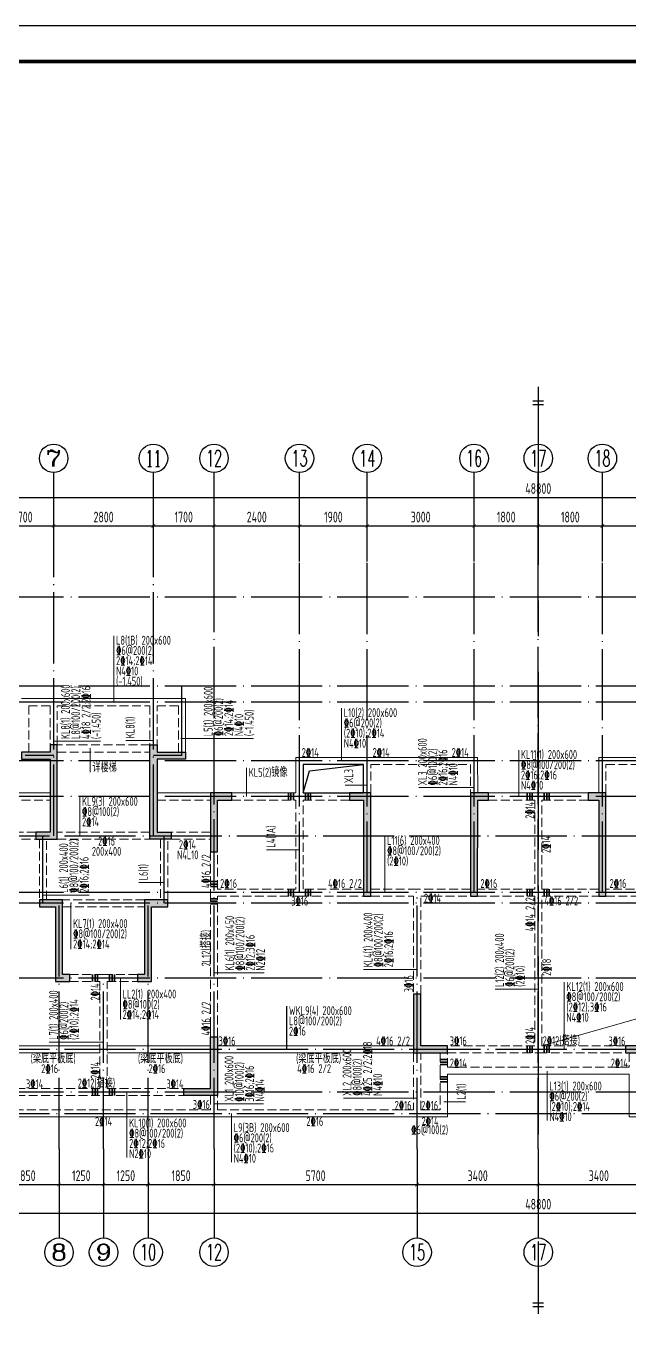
# Model space of a CAD drawing. Extents: x 826826 to 1642106, y -156213 to 399140.
# Drawn here: x 1411570 to 1428500, y -26189 to 10136 of the extents above; entities that cross this region are included whole.
import ezdxf
from ezdxf.enums import TextEntityAlignment as Align

# ---------------------------------------------------------------- set-up
doc = ezdxf.new("R2010")
doc.units = 0
doc.header["$LTSCALE"] = 1000
for name, pattern in [('CENTER', [8, 5, -1, 1, -1]), ('DASH', [0.35, 0.25, -0.1]), ('DOTE', [2.42, 2, -0.2, 0.02, -0.2])]:
    doc.linetypes.add(name, pattern=pattern)
doc.layers.get('0').update_dxf_attribs({"linetype": 'CONTINUOUS'})
doc.layers.get('DEFPOINTS').update_dxf_attribs({"linetype": 'CONTINUOUS'})
for name, color, linetype in [('-TK', 7, 'CONTINUOUS'), ('A-AXIS', 1, 'CONTINUOUS'), ('A-DOTE', 10, 'DOTE'), ('AXIS_TEXT', 4, 'CONTINUOUS'), ('S-D洞口', 4, 'CONTINUOUS'), ('S-L主梁线', 4, 'DASH'), ('S-L梁编号', 6, 'CONTINUOUS'), ('S-L梁配筋', 7, 'CONTINUOUS'), ('S-Q墙填充', 252, 'CONTINUOUS'), ('S-Q墙实线', 6, 'CONTINUOUS'), ('S-Y一般标注', 3, 'CONTINUOUS'), ('THIN', 7, 'CONTINUOUS'), ('水平筋标注', 7, 'CONTINUOUS')]:
    doc.layers.add(name, color=color, linetype=linetype)
doc.layers.add('梁附加箍筋', color=1, linetype='CONTINUOUS', lineweight=35)
doc.styles.add('_TCH_AXIS', font='COMPLEX', dxfattribs={"bigfont": 'GBCBIG'})
doc.styles.add('COMPLEX', font='COMPLEX')
doc.styles.add('TSSD_DIMENSION', font='Tssdeng.shx', dxfattribs={"width": 0.7, "bigfont": 'tssdchn.shx'})
doc.styles.add('TSSD_REIN', font='tssdeng.shx', dxfattribs={"width": 0.7, "height": 300, "bigfont": 'tssdchn.shx'})
doc.dimstyles.new('TSSD_100_100$0', dxfattribs={"dimtxt": 300, "dimasz": 80, "dimexe": 100, "dimexo": 250, "dimgap": 100, "dimtad": 1, "dimdec": 0, "dimzin": 0, "dimdsep": 46, "dimtxsty": 'TSSD_DIMENSION', "dimblk": 'ARCHTICK', "dimcen": 0, "dimdle": 100, "dimclrd": 3, "dimclre": 3, "dimclrt": 7, "dimadec": 0, "dimazin": 0, "dimtfac": 1, "dimtdec": 0, "dimtix": 1, "dimtmove": 2, "dimatfit": 3, "dimldrblk": 'ARCHTICK', "dimfxl": 0, "dimtolj": 1, "dimtzin": 0, "dimarcsym": 0})

# ---------------------------------------------------------------- blocks, each defined once
blk = doc.blocks.new('_ArchTick')
at = {"color": 0, "linetype": 'ByBlock', "const_width": 0.15}
blk.add_lwpolyline([(-0.5, -0.5), (0.5, 0.5)], dxfattribs=at)
blk = doc.blocks.new('*D868')
at = {"layer": 'DEFPOINTS', "color": 0}
for p in [(33500, 20800), (30500, 19800), (33500, 19800)]:
    blk.add_point(p, dxfattribs=at)
at = {"layer": 'S-Y一般标注', "color": 0, "lineweight": -2}
for p, q in [((30400, 20800), (33600, 20800)), ((30500, 20050), (30500, 20900)), ((33500, 20050), (33500, 20900))]:
    blk.add_line(p, q, dxfattribs=at)
at = {"layer": 'S-Y一般标注', "color": 0, "lineweight": -2, "xscale": 100, "yscale": 100, "zscale": 100, "rotation": 180}
blk.add_blockref('_ArchTick', (30500, 20800), dxfattribs=at)
at = {"layer": 'S-Y一般标注', "color": 0, "lineweight": -2, "xscale": 100, "yscale": 100, "zscale": 100}
blk.add_blockref('_ArchTick', (33500, 20800), dxfattribs=at)
at = {"layer": 'S-Y一般标注', "color": 7, "insert": (32000, 21050), "char_height": 300, "attachment_point": 5, "style": 'TSSD_DIMENSION'}
blk.add_mtext('\\A1;3000', dxfattribs=at)
blk = doc.blocks.new('*D869')
at = {"layer": 'DEFPOINTS', "color": 0}
for p in [(30500, 20800), (28700, 19800), (30500, 19800)]:
    blk.add_point(p, dxfattribs=at)
at = {"layer": 'S-Y一般标注', "color": 0, "lineweight": -2}
for p, q in [((28600, 20800), (30600, 20800)), ((28700, 20050), (28700, 20900)), ((30500, 20050), (30500, 20900))]:
    blk.add_line(p, q, dxfattribs=at)
at = {"layer": 'S-Y一般标注', "color": 0, "lineweight": -2, "xscale": 100, "yscale": 100, "zscale": 100, "rotation": 180}
blk.add_blockref('_ArchTick', (28700, 20800), dxfattribs=at)
at = {"layer": 'S-Y一般标注', "color": 0, "lineweight": -2, "xscale": 100, "yscale": 100, "zscale": 100}
blk.add_blockref('_ArchTick', (30500, 20800), dxfattribs=at)
at = {"layer": 'S-Y一般标注', "color": 7, "insert": (29600, 21050), "char_height": 300, "attachment_point": 5, "style": 'TSSD_DIMENSION'}
blk.add_mtext('\\A1;1800', dxfattribs=at)
blk = doc.blocks.new('*D875')
at = {"layer": 'DEFPOINTS', "color": 0}
for p in [(28700.000008, 3300.000008), (32100.000008, 3300.000008), (32100.000008, 2300.000008)]:
    blk.add_point(p, dxfattribs=at)
at = {"layer": 'S-Y一般标注', "color": 0, "lineweight": -2}
for p, q in [((28700.000008, 3050.000008), (28700.000008, 2200.000008)), ((32100.000008, 3050.000008), (32100.000008, 2200.000008)), ((28600.000008, 2300.000008), (32200.000008, 2300.000008))]:
    blk.add_line(p, q, dxfattribs=at)
at = {"layer": 'S-Y一般标注', "color": 0, "lineweight": -2, "xscale": 100, "yscale": 100, "zscale": 100, "rotation": 180}
blk.add_blockref('_ArchTick', (28700.000008, 2300.000008), dxfattribs=at)
at = {"layer": 'S-Y一般标注', "color": 0, "lineweight": -2, "xscale": 100, "yscale": 100, "zscale": 100}
blk.add_blockref('_ArchTick', (32100.000008, 2300.000008), dxfattribs=at)
at = {"layer": 'S-Y一般标注', "color": 7, "insert": (30400.000008, 2550.000008), "char_height": 300, "attachment_point": 5, "style": 'TSSD_DIMENSION'}
blk.add_mtext('\\A1;3400', dxfattribs=at)
blk = doc.blocks.new('*D904')
at = {"layer": 'DEFPOINTS', "color": 0}
for p in [(15100, 20800), (13400, 19800), (15100, 19800)]:
    blk.add_point(p, dxfattribs=at)
at = {"layer": 'S-Y一般标注', "color": 0, "lineweight": -2}
for p, q in [((13300, 20800), (15200, 20800)), ((13400, 20050), (13400, 20900)), ((15100, 20050), (15100, 20900))]:
    blk.add_line(p, q, dxfattribs=at)
at = {"layer": 'S-Y一般标注', "color": 0, "lineweight": -2, "xscale": 100, "yscale": 100, "zscale": 100, "rotation": 180}
blk.add_blockref('_ArchTick', (13400, 20800), dxfattribs=at)
at = {"layer": 'S-Y一般标注', "color": 0, "lineweight": -2, "xscale": 100, "yscale": 100, "zscale": 100}
blk.add_blockref('_ArchTick', (15100, 20800), dxfattribs=at)
at = {"layer": 'S-Y一般标注', "color": 7, "insert": (14250, 21050), "char_height": 300, "attachment_point": 5, "style": 'TSSD_DIMENSION'}
blk.add_mtext('\\A1;1700', dxfattribs=at)
blk = doc.blocks.new('*D905')
at = {"layer": 'DEFPOINTS', "color": 0}
for p in [(17900, 20800), (15100, 19800), (17900, 19800)]:
    blk.add_point(p, dxfattribs=at)
at = {"layer": 'S-Y一般标注', "color": 0, "lineweight": -2}
for p, q in [((15000, 20800), (18000, 20800)), ((15100, 20050), (15100, 20900)), ((17900, 20050), (17900, 20900))]:
    blk.add_line(p, q, dxfattribs=at)
at = {"layer": 'S-Y一般标注', "color": 0, "lineweight": -2, "xscale": 100, "yscale": 100, "zscale": 100, "rotation": 180}
blk.add_blockref('_ArchTick', (15100, 20800), dxfattribs=at)
at = {"layer": 'S-Y一般标注', "color": 0, "lineweight": -2, "xscale": 100, "yscale": 100, "zscale": 100}
blk.add_blockref('_ArchTick', (17900, 20800), dxfattribs=at)
at = {"layer": 'S-Y一般标注', "color": 7, "insert": (16500, 21050), "char_height": 300, "attachment_point": 5, "style": 'TSSD_DIMENSION'}
blk.add_mtext('\\A1;2800', dxfattribs=at)
blk = doc.blocks.new('*D906')
at = {"layer": 'DEFPOINTS', "color": 0}
for p in [(19600, 20800), (17900, 19800), (19600, 19800)]:
    blk.add_point(p, dxfattribs=at)
at = {"layer": 'S-Y一般标注', "color": 0, "lineweight": -2}
for p, q in [((17800, 20800), (19700, 20800)), ((17900, 20050), (17900, 20900)), ((19600, 20050), (19600, 20900))]:
    blk.add_line(p, q, dxfattribs=at)
at = {"layer": 'S-Y一般标注', "color": 0, "lineweight": -2, "xscale": 100, "yscale": 100, "zscale": 100, "rotation": 180}
blk.add_blockref('_ArchTick', (17900, 20800), dxfattribs=at)
at = {"layer": 'S-Y一般标注', "color": 0, "lineweight": -2, "xscale": 100, "yscale": 100, "zscale": 100}
blk.add_blockref('_ArchTick', (19600, 20800), dxfattribs=at)
at = {"layer": 'S-Y一般标注', "color": 7, "insert": (18750, 21050), "char_height": 300, "attachment_point": 5, "style": 'TSSD_DIMENSION'}
blk.add_mtext('\\A1;1700', dxfattribs=at)
blk = doc.blocks.new('*D907')
at = {"layer": 'DEFPOINTS', "color": 0}
for p in [(22000, 20800), (19600, 19800), (22000, 19800)]:
    blk.add_point(p, dxfattribs=at)
at = {"layer": 'S-Y一般标注', "color": 0, "lineweight": -2}
for p, q in [((19500, 20800), (22100, 20800)), ((19600, 20050), (19600, 20900)), ((22000, 20050), (22000, 20900))]:
    blk.add_line(p, q, dxfattribs=at)
at = {"layer": 'S-Y一般标注', "color": 0, "lineweight": -2, "xscale": 100, "yscale": 100, "zscale": 100, "rotation": 180}
blk.add_blockref('_ArchTick', (19600, 20800), dxfattribs=at)
at = {"layer": 'S-Y一般标注', "color": 0, "lineweight": -2, "xscale": 100, "yscale": 100, "zscale": 100}
blk.add_blockref('_ArchTick', (22000, 20800), dxfattribs=at)
at = {"layer": 'S-Y一般标注', "color": 7, "insert": (20800, 21050), "char_height": 300, "attachment_point": 5, "style": 'TSSD_DIMENSION'}
blk.add_mtext('\\A1;2400', dxfattribs=at)
blk = doc.blocks.new('*D908')
at = {"layer": 'DEFPOINTS', "color": 0}
for p in [(23900, 20800), (22000, 19800), (23900, 19800)]:
    blk.add_point(p, dxfattribs=at)
at = {"layer": 'S-Y一般标注', "color": 0, "lineweight": -2}
for p, q in [((21900, 20800), (24000, 20800)), ((22000, 20050), (22000, 20900)), ((23900, 20050), (23900, 20900))]:
    blk.add_line(p, q, dxfattribs=at)
at = {"layer": 'S-Y一般标注', "color": 0, "lineweight": -2, "xscale": 100, "yscale": 100, "zscale": 100, "rotation": 180}
blk.add_blockref('_ArchTick', (22000, 20800), dxfattribs=at)
at = {"layer": 'S-Y一般标注', "color": 0, "lineweight": -2, "xscale": 100, "yscale": 100, "zscale": 100}
blk.add_blockref('_ArchTick', (23900, 20800), dxfattribs=at)
at = {"layer": 'S-Y一般标注', "color": 7, "insert": (22950, 21050), "char_height": 300, "attachment_point": 5, "style": 'TSSD_DIMENSION'}
blk.add_mtext('\\A1;1900', dxfattribs=at)
blk = doc.blocks.new('*D909')
at = {"layer": 'DEFPOINTS', "color": 0}
for p in [(26900, 20800), (23900, 19800), (26900, 19800)]:
    blk.add_point(p, dxfattribs=at)
at = {"layer": 'S-Y一般标注', "color": 0, "lineweight": -2}
for p, q in [((23800, 20800), (27000, 20800)), ((23900, 20050), (23900, 20900)), ((26900, 20050), (26900, 20900))]:
    blk.add_line(p, q, dxfattribs=at)
at = {"layer": 'S-Y一般标注', "color": 0, "lineweight": -2, "xscale": 100, "yscale": 100, "zscale": 100, "rotation": 180}
blk.add_blockref('_ArchTick', (23900, 20800), dxfattribs=at)
at = {"layer": 'S-Y一般标注', "color": 0, "lineweight": -2, "xscale": 100, "yscale": 100, "zscale": 100}
blk.add_blockref('_ArchTick', (26900, 20800), dxfattribs=at)
at = {"layer": 'S-Y一般标注', "color": 7, "insert": (25400, 21050), "char_height": 300, "attachment_point": 5, "style": 'TSSD_DIMENSION'}
blk.add_mtext('\\A1;3000', dxfattribs=at)
blk = doc.blocks.new('*D910')
at = {"layer": 'DEFPOINTS', "color": 0}
for p in [(28700, 20800), (26900, 19800), (28700, 19800)]:
    blk.add_point(p, dxfattribs=at)
at = {"layer": 'S-Y一般标注', "color": 0, "lineweight": -2}
for p, q in [((26800, 20800), (28800, 20800)), ((26900, 20050), (26900, 20900)), ((28700, 20050), (28700, 20900))]:
    blk.add_line(p, q, dxfattribs=at)
at = {"layer": 'S-Y一般标注', "color": 0, "lineweight": -2, "xscale": 100, "yscale": 100, "zscale": 100, "rotation": 180}
blk.add_blockref('_ArchTick', (26900, 20800), dxfattribs=at)
at = {"layer": 'S-Y一般标注', "color": 0, "lineweight": -2, "xscale": 100, "yscale": 100, "zscale": 100}
blk.add_blockref('_ArchTick', (28700, 20800), dxfattribs=at)
at = {"layer": 'S-Y一般标注', "color": 7, "insert": (27800, 21050), "char_height": 300, "attachment_point": 5, "style": 'TSSD_DIMENSION'}
blk.add_mtext('\\A1;1800', dxfattribs=at)
blk = doc.blocks.new('*D911')
at = {"layer": 'DEFPOINTS', "color": 0}
for p in [(53100, 21600), (4300, 19800), (53100, 19800)]:
    blk.add_point(p, dxfattribs=at)
at = {"layer": 'S-Y一般标注', "color": 0, "lineweight": -2}
for p, q in [((4200, 21600), (53200, 21600)), ((4300, 20050), (4300, 21700)), ((53100, 20050), (53100, 21700))]:
    blk.add_line(p, q, dxfattribs=at)
at = {"layer": 'S-Y一般标注', "color": 0, "lineweight": -2, "xscale": 100, "yscale": 100, "zscale": 100, "rotation": 180}
blk.add_blockref('_ArchTick', (4300, 21600), dxfattribs=at)
at = {"layer": 'S-Y一般标注', "color": 0, "lineweight": -2, "xscale": 100, "yscale": 100, "zscale": 100}
blk.add_blockref('_ArchTick', (53100, 21600), dxfattribs=at)
at = {"layer": 'S-Y一般标注', "color": 7, "insert": (28700, 21850), "char_height": 300, "attachment_point": 5, "style": 'TSSD_DIMENSION'}
blk.add_mtext('\\A1;48800', dxfattribs=at)
blk = doc.blocks.new('*D914')
at = {"layer": 'DEFPOINTS', "color": 0}
for p in [(15250, 3300), (16500, 3300), (16500, 2300)]:
    blk.add_point(p, dxfattribs=at)
at = {"layer": 'S-Y一般标注', "color": 0, "lineweight": -2}
for p, q in [((15250, 3050), (15250, 2200)), ((16500, 3050), (16500, 2200)), ((15150, 2300), (16600, 2300))]:
    blk.add_line(p, q, dxfattribs=at)
at = {"layer": 'S-Y一般标注', "color": 0, "lineweight": -2, "xscale": 100, "yscale": 100, "zscale": 100, "rotation": 180}
blk.add_blockref('_ArchTick', (15250, 2300), dxfattribs=at)
at = {"layer": 'S-Y一般标注', "color": 0, "lineweight": -2, "xscale": 100, "yscale": 100, "zscale": 100}
blk.add_blockref('_ArchTick', (16500, 2300), dxfattribs=at)
at = {"layer": 'S-Y一般标注', "color": 7, "insert": (15875, 2550), "char_height": 300, "attachment_point": 5, "style": 'TSSD_DIMENSION'}
blk.add_mtext('\\A1;1250', dxfattribs=at)
blk = doc.blocks.new('*D915')
at = {"layer": 'DEFPOINTS', "color": 0}
for p in [(17750, 3300), (19600, 3300), (19600, 2300)]:
    blk.add_point(p, dxfattribs=at)
at = {"layer": 'S-Y一般标注', "color": 0, "lineweight": -2}
for p, q in [((17750, 3050), (17750, 2200)), ((19600, 3050), (19600, 2200)), ((17650, 2300), (19700, 2300))]:
    blk.add_line(p, q, dxfattribs=at)
at = {"layer": 'S-Y一般标注', "color": 0, "lineweight": -2, "xscale": 100, "yscale": 100, "zscale": 100, "rotation": 180}
blk.add_blockref('_ArchTick', (17750, 2300), dxfattribs=at)
at = {"layer": 'S-Y一般标注', "color": 0, "lineweight": -2, "xscale": 100, "yscale": 100, "zscale": 100}
blk.add_blockref('_ArchTick', (19600, 2300), dxfattribs=at)
at = {"layer": 'S-Y一般标注', "color": 7, "insert": (18675, 2550), "char_height": 300, "attachment_point": 5, "style": 'TSSD_DIMENSION'}
blk.add_mtext('\\A1;1850', dxfattribs=at)
blk = doc.blocks.new('*D916')
at = {"layer": 'DEFPOINTS', "color": 0}
for p in [(19600, 3300), (25300, 3300), (25300, 2300)]:
    blk.add_point(p, dxfattribs=at)
at = {"layer": 'S-Y一般标注', "color": 0, "lineweight": -2}
for p, q in [((19600, 3050), (19600, 2200)), ((25300, 3050), (25300, 2200)), ((19500, 2300), (25400, 2300))]:
    blk.add_line(p, q, dxfattribs=at)
at = {"layer": 'S-Y一般标注', "color": 0, "lineweight": -2, "xscale": 100, "yscale": 100, "zscale": 100, "rotation": 180}
blk.add_blockref('_ArchTick', (19600, 2300), dxfattribs=at)
at = {"layer": 'S-Y一般标注', "color": 0, "lineweight": -2, "xscale": 100, "yscale": 100, "zscale": 100}
blk.add_blockref('_ArchTick', (25300, 2300), dxfattribs=at)
at = {"layer": 'S-Y一般标注', "color": 7, "insert": (22450, 2550), "char_height": 300, "attachment_point": 5, "style": 'TSSD_DIMENSION'}
blk.add_mtext('\\A1;5700', dxfattribs=at)
blk = doc.blocks.new('*D917')
at = {"layer": 'DEFPOINTS', "color": 0}
for p in [(25300.000008, 3300.000008), (28700.000008, 3300.000008), (28700.000008, 2300.000008)]:
    blk.add_point(p, dxfattribs=at)
at = {"layer": 'S-Y一般标注', "color": 0, "lineweight": -2}
for p, q in [((25300.000008, 3050.000008), (25300.000008, 2200.000008)), ((28700.000008, 3050.000008), (28700.000008, 2200.000008)), ((25200.000008, 2300.000008), (28800.000008, 2300.000008))]:
    blk.add_line(p, q, dxfattribs=at)
at = {"layer": 'S-Y一般标注', "color": 0, "lineweight": -2, "xscale": 100, "yscale": 100, "zscale": 100, "rotation": 180}
blk.add_blockref('_ArchTick', (25300.000008, 2300.000008), dxfattribs=at)
at = {"layer": 'S-Y一般标注', "color": 0, "lineweight": -2, "xscale": 100, "yscale": 100, "zscale": 100}
blk.add_blockref('_ArchTick', (28700.000008, 2300.000008), dxfattribs=at)
at = {"layer": 'S-Y一般标注', "color": 7, "insert": (27000.000008, 2550.000008), "char_height": 300, "attachment_point": 5, "style": 'TSSD_DIMENSION'}
blk.add_mtext('\\A1;3400', dxfattribs=at)
blk = doc.blocks.new('*D918')
at = {"layer": 'DEFPOINTS', "color": 0}
for p in [(4300.000008, 3300.000008), (53100.000008, 3300.000008), (53100.000008, 1500.000008)]:
    blk.add_point(p, dxfattribs=at)
at = {"layer": 'S-Y一般标注', "color": 0, "lineweight": -2}
for p, q in [((4300.000008, 3050.000008), (4300.000008, 1400.000008)), ((53100.000008, 3050.000008), (53100.000008, 1400.000008)), ((4200.000008, 1500.000008), (53200.000008, 1500.000008))]:
    blk.add_line(p, q, dxfattribs=at)
at = {"layer": 'S-Y一般标注', "color": 0, "lineweight": -2, "xscale": 100, "yscale": 100, "zscale": 100, "rotation": 180}
blk.add_blockref('_ArchTick', (4300.000008, 1500.000008), dxfattribs=at)
at = {"layer": 'S-Y一般标注', "color": 0, "lineweight": -2, "xscale": 100, "yscale": 100, "zscale": 100}
blk.add_blockref('_ArchTick', (53100.000008, 1500.000008), dxfattribs=at)
at = {"layer": 'S-Y一般标注', "color": 7, "insert": (28700.000008, 1750.000008), "char_height": 300, "attachment_point": 5, "style": 'TSSD_DIMENSION'}
blk.add_mtext('\\A1;48800', dxfattribs=at)
blk = doc.blocks.new('_AXISO')
blk.add_circle((0, 0), 0.5)
at = {"layer": 'AXIS_TEXT', "style": 'COMPLEX', "width": 1.041667}
blk.add_attdef('A', text='', height=0.56, dxfattribs=at).set_placement((-0.25, -0.28), (0.25, -0.28), align=Align.FIT)
blk = doc.blocks.new('*D919')
at = {"layer": 'DEFPOINTS', "color": 0}
for p in [(13400, 3300), (15250, 3300), (15250, 2300)]:
    blk.add_point(p, dxfattribs=at)
at = {"layer": 'S-Y一般标注', "color": 0, "lineweight": -2}
for p, q in [((13400, 3050), (13400, 2200)), ((15250, 3050), (15250, 2200)), ((13300, 2300), (15350, 2300))]:
    blk.add_line(p, q, dxfattribs=at)
at = {"layer": 'S-Y一般标注', "color": 0, "lineweight": -2, "xscale": 100, "yscale": 100, "zscale": 100, "rotation": 180}
blk.add_blockref('_ArchTick', (13400, 2300), dxfattribs=at)
at = {"layer": 'S-Y一般标注', "color": 0, "lineweight": -2, "xscale": 100, "yscale": 100, "zscale": 100}
blk.add_blockref('_ArchTick', (15250, 2300), dxfattribs=at)
at = {"layer": 'S-Y一般标注', "color": 7, "insert": (14325, 2550), "char_height": 300, "attachment_point": 5, "style": 'TSSD_DIMENSION'}
blk.add_mtext('\\A1;1850', dxfattribs=at)
blk = doc.blocks.new('*D920')
at = {"layer": 'DEFPOINTS', "color": 0}
for p in [(16500, 3300), (17750, 3300), (17750, 2300)]:
    blk.add_point(p, dxfattribs=at)
at = {"layer": 'S-Y一般标注', "color": 0, "lineweight": -2}
for p, q in [((16500, 3050), (16500, 2200)), ((17750, 3050), (17750, 2200)), ((16400, 2300), (17850, 2300))]:
    blk.add_line(p, q, dxfattribs=at)
at = {"layer": 'S-Y一般标注', "color": 0, "lineweight": -2, "xscale": 100, "yscale": 100, "zscale": 100, "rotation": 180}
blk.add_blockref('_ArchTick', (16500, 2300), dxfattribs=at)
at = {"layer": 'S-Y一般标注', "color": 0, "lineweight": -2, "xscale": 100, "yscale": 100, "zscale": 100}
blk.add_blockref('_ArchTick', (17750, 2300), dxfattribs=at)
at = {"layer": 'S-Y一般标注', "color": 7, "insert": (17125, 2550), "char_height": 300, "attachment_point": 5, "style": 'TSSD_DIMENSION'}
blk.add_mtext('\\A1;1250', dxfattribs=at)
blk = doc.blocks.new('20210802.02294918')
at = {"layer": '梁附加箍筋', "lineweight": 35}
for p, q in [((-974193, -156931), (-974193, -156731)), ((-974123, -156931), (-974123, -156731)), ((-974053, -156931), (-974053, -156731)), ((-973713, -156931), (-973713, -156731)), ((-973643, -156931), (-973643, -156731)), ((-973573, -156931), (-973573, -156731)), ((-967493, -156931), (-967493, -156731)), ((-967423, -156931), (-967423, -156731)), ((-967353, -156931), (-967353, -156731)), ((-967013, -156931), (-967013, -156731)), ((-966943, -156931), (-966943, -156731)), ((-966873, -156931), (-966873, -156731)), ((-976183, -159221), (-976383, -159221)), ((-976183, -159291), (-976383, -159291)), ((-976183, -159361), (-976383, -159361)), ((-974193, -159631), (-974193, -159431)), ((-974123, -159631), (-974123, -159431)), ((-974053, -159631), (-974053, -159431)), ((-973713, -159631), (-973713, -159431)), ((-973643, -159631), (-973643, -159431)), ((-973573, -159631), (-973573, -159431)), ((-967493, -159631), (-967493, -159431)), ((-967423, -159631), (-967423, -159431)), ((-967353, -159631), (-967353, -159431)), ((-967013, -159631), (-967013, -159431)), ((-966943, -159631), (-966943, -159431)), ((-966873, -159631), (-966873, -159431)), ((-976183, -159701), (-976383, -159701)), ((-976183, -159771), (-976383, -159771)), ((-976183, -159841), (-976383, -159841)), ((-979693, -162031), (-979693, -161831)), ((-979623, -162031), (-979623, -161831)), ((-979553, -162031), (-979553, -161831)), ((-979213, -162031), (-979213, -161831)), ((-979143, -162031), (-979143, -161831)), ((-979073, -162031), (-979073, -161831)), ((-967493, -164031), (-967493, -163831)), ((-967423, -164031), (-967423, -163831)), ((-967353, -164031), (-967353, -163831)), ((-967013, -164031), (-967013, -163831)), ((-966943, -164031), (-966943, -163831)), ((-966873, -164031), (-966873, -163831)), ((-969733, -164221), (-969933, -164221)), ((-969733, -164291), (-969933, -164291)), ((-969733, -164361), (-969933, -164361)), ((-969733, -164701), (-969933, -164701)), ((-969733, -164771), (-969933, -164771)), ((-969733, -164841), (-969933, -164841)), ((-979693, -165231), (-979693, -165031)), ((-979623, -165231), (-979623, -165031)), ((-979553, -165231), (-979553, -165031)), ((-979213, -165231), (-979213, -165031)), ((-979143, -165231), (-979143, -165031)), ((-979073, -165231), (-979073, -165031))]:
    blk.add_line(p, q, dxfattribs=at)
blk = doc.blocks.new('20210809.10301159')
at = {"layer": 'THIN', "linetype": 'CENTER'}
blk.add_line((150, 26037), (150, 0), dxfattribs=at)
at = {"layer": 'THIN'}
for p, q in [((300, 25634), (0, 25634)), ((300, 25534), (0, 25534)), ((300, 300), (0, 300)), ((300, 200), (0, 200))]:
    blk.add_line(p, q, dxfattribs=at)
blk = doc.blocks.new('20210809.19332126')
at = {"layer": 'S-Q墙填充'}
h = blk.add_hatch(color=252, dxfattribs=at)
h.dxf.hatch_style = 1
h.paths.add_polyline_path([(10799, 10250), (10000, 10250), (10000, 10050), (10799, 10050), (10799, 9000), (10799, 8000), (10600, 8000), (10399, 8000), (10399, 7800), (10600, 7800), (10999, 7800), (10999, 9000), (10999, 10150), (10999, 10450), (10799, 10450)])
h = blk.add_hatch(color=252, dxfattribs=at)
h.dxf.hatch_style = 1
h.paths.add_polyline_path([(13800, 10250), (14599, 10250), (14599, 10050), (13800, 10050), (13800, 9000), (13800, 8000), (13999, 8000), (14200, 8000), (14200, 7800), (13999, 7800), (13600, 7800), (13600, 9000), (13600, 10150), (13600, 10450), (13800, 10450)])
h = blk.add_hatch(color=252, dxfattribs=at)
h.dxf.hatch_style = 1
h.paths.add_polyline_path([(15300, 7900), (15300, 7450), (15500, 7450), (15500, 7900), (15500, 8900), (15900, 8900), (15900, 9100), (15300, 9100)])
h = blk.add_hatch(color=252, dxfattribs=at)
h.dxf.hatch_style = 1
h.paths.add_polyline_path([(19600, 8900), (19600, 6200), (19800, 6200), (19800, 9100), (19200, 9100), (19200, 8900)])
h = blk.add_hatch(color=252, dxfattribs=at)
h.dxf.hatch_style = 1
h.paths.add_polyline_path([(22799, 6200), (22800, 8900), (23100, 8900), (23100, 9100), (22600, 9100), (22599, 6200)])
h = blk.add_hatch(color=252, dxfattribs=at)
h.dxf.hatch_style = 1
h.paths.add_polyline_path([(25900, 8900), (26200, 8900), (26200, 6200), (26400, 6200), (26400, 9100), (25900, 9100)])
h = blk.add_hatch(color=252, dxfattribs=at)
h.dxf.hatch_style = 1
h.paths.add_polyline_path([(10950, 3800), (11350, 3800), (11350, 4000), (11150, 4000), (11150, 6100), (10500, 6100), (10500, 5900), (10950, 5900)])
h = blk.add_hatch(color=252, dxfattribs=at)
h.dxf.hatch_style = 1
h.paths.add_polyline_path([(13450, 4000), (13250, 4000), (13250, 3800), (13650, 3800), (13650, 5900), (13700, 5900), (14100, 5900), (14100, 6100), (13700, 6100), (13450, 6100)])
h = blk.add_hatch(color=252, dxfattribs=at)
h.dxf.hatch_style = 1
h.paths.add_polyline_path([(21000, 1800), (21850, 1800), (21950, 1800), (21950, 2000), (21850, 2000), (21200, 2000), (21200, 3450), (21000, 3450)])
h = blk.add_hatch(color=252, dxfattribs=at)
h.dxf.hatch_style = 1
h.paths.add_polyline_path([(28000, 1800), (28000, 3450), (27800, 3450), (27800, 2000), (27150, 2000), (26950, 2000), (26950, 1800), (27150, 1800)])
h = blk.add_hatch(color=252, dxfattribs=at)
h.dxf.hatch_style = 1
h.paths.add_polyline_path([(15500, 600), (14550, 600), (14550, 800), (15300, 800), (15300, 2250), (15500, 2250)])
at = {"layer": 'S-L主梁线', "linetype": 'ByBlock', "lineweight": 18}
for p, q in [((10900, 11750), (10000, 11750)), ((13700, 11750), (10900, 11750)), ((14600, 11750), (13700, 11750)), ((14600, 10250), (14600, 11750)), ((17700, 10100), (17700, 9100)), ((19700, 10100), (17700, 10100)), ((22799, 10100), (19700, 10100)), ((22800, 9100), (22799, 10100)), ((29300, 10100), (26200, 10100)), ((26200, 10100), (26200, 9100)), ((10799, 9100), (9300, 9100)), ((15300, 9100), (13800, 9100)), ((17700, 9100), (15900, 9100)), ((24500, 9100), (23100, 9100)), ((25900, 9100), (24500, 9100)), ((9300, 2000), (12200, 2000)), ((12400, 2000), (15300, 2000)), ((15500, 2000), (21000, 2000)), ((9300, 1800), (12200, 1800)), ((12400, 1800), (15300, 1800)), ((15500, 1800), (21000, 1800)), ((21950, 0), (21950, 1200)), ((21950, 1200), (27050, 1200)), ((27050, 1200), (27050, 0)), ((9200, 0), (15400, 0)), ((15400, 0), (21100, 0)), ((21100, 0), (21950, 0)), ((27050, 0), (27900, 0))]:
    blk.add_line(p, q, dxfattribs=at)
at = {"layer": 'S-L主梁线', "linetype": 'DASH', "lineweight": 18}
for p, q in [((10200, 10250), (10200, 11550)), ((10200, 11550), (10800, 11550)), ((10800, 11550), (10799, 10350)), ((10999, 10450), (11000, 11550)), ((11000, 11550), (13600, 11550)), ((13600, 11550), (13600, 10450)), ((13800, 10350), (13800, 11550)), ((13800, 11550), (14400, 11550)), ((14400, 11550), (14400, 10250)), ((13600, 10450), (10999, 10450)), ((10999, 10250), (13600, 10250)), ((17900, 9100), (17900, 9900)), ((17900, 9900), (19600, 9900)), ((19600, 9900), (19600, 9100)), ((19800, 9100), (19800, 9900)), ((19800, 9900), (22599, 9900)), ((22599, 9900), (22600, 9000)), ((26400, 9900), (29200, 9900)), ((26400, 9100), (26400, 9900)), ((19200, 9100), (17900, 9100)), ((9300, 8900), (10799, 8900)), ((13800, 8900), (15300, 8900)), ((15900, 8900), (17700, 8900)), ((17700, 8900), (17700, 6400)), ((17900, 8900), (19200, 8900)), ((17900, 6400), (17900, 8900)), ((23100, 8900), (24400, 8900)), ((24400, 8900), (24400, 6400)), ((24600, 8900), (25900, 8900)), ((24600, 6400), (24600, 8900)), ((10399, 8000), (9300, 8000)), ((13600, 8000), (10999, 8000)), ((15300, 8000), (14200, 8000)), ((9300, 7800), (10399, 7800)), ((10500, 7800), (10500, 6100)), ((10700, 6100), (10700, 7800)), ((10999, 7800), (13600, 7800)), ((13900, 7800), (13900, 6100)), ((14100, 6100), (14100, 7800)), ((14200, 7800), (15300, 7800)), ((15300, 7450), (15300, 6300)), ((15500, 6400), (15500, 7450)), ((15300, 6300), (15300, 2250)), ((17700, 6400), (15500, 6400)), ((15500, 2250), (15500, 6200)), ((15500, 6200), (17800, 6200)), ((17800, 6200), (19600, 6200)), ((19600, 6400), (17900, 6400)), ((21100, 6400), (19800, 6400)), ((19800, 6200), (21000, 6200)), ((21000, 6200), (21000, 3450)), ((22599, 6400), (21100, 6400)), ((21200, 3450), (21200, 6200)), ((21200, 6200), (22599, 6200)), ((24400, 6400), (22799, 6400)), ((22799, 6200), (24400, 6200)), ((24400, 6200), (24400, 2000)), ((26200, 6400), (24600, 6400)), ((24600, 2000), (24600, 6200)), ((24600, 6200), (26200, 6200)), ((27900, 6400), (26400, 6400)), ((26400, 6200), (27800, 6200)), ((13450, 6100), (11150, 6100)), ((11150, 5900), (13450, 5900)), ((12300, 4000), (11350, 4000)), ((13250, 4000), (12300, 4000)), ((11350, 3800), (12200, 3800)), ((12200, 3800), (12200, 800)), ((12400, 800), (12400, 3800)), ((12400, 3800), (13250, 3800)), ((24400, 2000), (21950, 2000)), ((26950, 2000), (24600, 2000)), ((21000, 1800), (21000, 200)), ((21200, 200), (21200, 1800)), ((21750, 1800), (21750, 1300)), ((21950, 1800), (24500, 1800)), ((21950, 1400), (21950, 1800)), ((24500, 1800), (26950, 1800)), ((27050, 1800), (27050, 1400)), ((21750, 1300), (21750, 200)), ((27050, 1400), (21950, 1400)), ((12200, 800), (9850, 800)), ((14750, 800), (12400, 800)), ((9850, 600), (12300, 600)), ((12300, 600), (14750, 600)), ((15300, 600), (15300, 200)), ((15500, 200), (15500, 600)), ((15300, 200), (9300, 200)), ((21000, 200), (15500, 200)), ((21750, 200), (21200, 200))]:
    blk.add_line(p, q, dxfattribs=at)
at = {"layer": 'S-Q墙实线'}
for points in [[(10799, 10250), (10000, 10250), (10000, 10050), (10799, 10050), (10799, 9000), (10799, 8000), (10600, 8000), (10399, 8000), (10399, 7800), (10600, 7800), (10999, 7800), (10999, 9000), (10999, 10150), (10999, 10450), (10799, 10450), (10799, 10250)], [(13800, 10250), (14599, 10250), (14599, 10050), (13800, 10050), (13800, 9000), (13800, 8000), (13999, 8000), (14200, 8000), (14200, 7800), (13999, 7800), (13600, 7800), (13600, 9000), (13600, 10150), (13600, 10450), (13800, 10450), (13800, 10250)], [(19600, 8900), (19600, 6200), (19800, 6200), (19800, 9100), (19200, 9100), (19200, 8900), (19600, 8900)], [(13450, 4000), (13250, 4000), (13250, 3800), (13650, 3800), (13650, 5900), (13700, 5900), (14100, 5900), (14100, 6100), (13700, 6100), (13450, 6100), (13450, 4000)]]:
    blk.add_lwpolyline(points, dxfattribs=at)
for points in [[(15300, 7900), (15300, 7450), (15500, 7450), (15500, 7900), (15500, 8900), (15900, 8900), (15900, 9100), (15300, 9100)], [(22799, 6200), (22800, 8900), (23100, 8900), (23100, 9100), (22600, 9100), (22599, 6200)], [(25900, 8900), (26200, 8900), (26200, 6200), (26400, 6200), (26400, 9100), (25900, 9100)], [(10950, 3800), (11350, 3800), (11350, 4000), (11150, 4000), (11150, 6100), (10500, 6100), (10500, 5900), (10950, 5900)], [(21000, 1800), (21850, 1800), (21950, 1800), (21950, 2000), (21850, 2000), (21200, 2000), (21200, 3450), (21000, 3450)], [(28000, 1800), (28000, 3450), (27800, 3450), (27800, 2000), (27150, 2000), (26950, 2000), (26950, 1800), (27150, 1800)], [(15500, 600), (14550, 600), (14550, 800), (15300, 800), (15300, 2250), (15500, 2250)]]:
    blk.add_lwpolyline(points, close=True, dxfattribs=at)
blk = doc.blocks.new('A1')
blk.add_lwpolyline([(0, 59400), (0, 0), (84100, 0), (84100, 59400)], close=True)
at = {"const_width": 100}
blk.add_lwpolyline([(2500, 58400), (2500, 1000), (83100, 1000), (83100, 58400)], close=True, dxfattribs=at)
blk = doc.blocks.new('20210801.08533475')
at = {"layer": 'A-AXIS'}
for p, q in [((15100, 19800), (15100, 22300)), ((17900, 19800), (17900, 22300)), ((19600, 19800), (19600, 22300)), ((22000, 19800), (22000, 22300)), ((23900, 19800), (23900, 22300)), ((26900, 19800), (26900, 22300)), ((28700, 19800), (28700, 22300)), ((30500, 19800), (30500, 22300)), ((15250, 3300), (15250, 800)), ((16500, 3300), (16500, 800)), ((17750, 3300), (17750, 800)), ((19600, 3300), (19600, 800)), ((25300, 3300), (25300, 800)), ((28700, 3300), (28700, 800))]:
    blk.add_line(p, q, dxfattribs=at)
at = {"layer": 'A-DOTE'}
for p, q in [((15100, 12100), (15100, 19800)), ((17900, 12100), (17900, 19800)), ((19600, 3300), (19600, 19800)), ((22000, 10500), (22000, 19800)), ((23900, 10500), (23900, 19800)), ((26900, 10500), (26900, 19800)), ((28700, 3300), (28700, 19800)), ((30500, 10500), (30500, 19800)), ((54100, 18800), (3300, 18800)), ((54100, 16300), (3300, 16300)), ((18700, 14350), (18700, 16300)), ((54100, 15850), (3300, 15850)), ((54100, 14200), (3300, 14200)), ((15100, 14350), (14300, 14350)), ((18700, 14350), (17900, 14350)), ((54100, 13200), (3300, 13200)), ((3300, 12100), (54100, 12100)), ((14800, 10200), (14800, 12100)), ((18200, 10200), (18200, 12100)), ((54100, 10500), (3300, 10500)), ((54100, 10200), (3300, 10200)), ((15250, 3300), (15250, 10200)), ((17750, 3300), (17750, 10200)), ((25300, 3300), (25300, 10500)), ((54100, 8100), (3300, 8100)), ((16500, 3300), (16500, 8100)), ((3300, 6100), (54100, 6100)), ((54100, 4900), (3300, 4900)), ((3300, 4300), (54100, 4300))]:
    blk.add_line(p, q, dxfattribs=at)
at = {"layer": 'A-AXIS'}
ref = blk.add_blockref('_AXISO', (15100, 22700), dxfattribs=dict(at, xscale=800, yscale=800, zscale=800))
ref.add_attrib('A', '7', dxfattribs={"layer": 'AXIS_TEXT', "height": 452.5, "style": '_TCH_AXIS', "width": 1.5}).set_placement((14873.7, 22473.7), (15326.3, 22473.7), align=Align.FIT)
ref = blk.add_blockref('_AXISO', (17900, 22700), dxfattribs=dict(at, xscale=800, yscale=800, zscale=800))
ref.add_attrib('A', '11', dxfattribs={"layer": 'AXIS_TEXT', "height": 452.55, "style": '_TCH_AXIS', "width": 0.875}).set_placement((17673.7, 22473.7), (18126.3, 22473.7), align=Align.FIT)
ref = blk.add_blockref('_AXISO', (19600, 22700), dxfattribs=dict(at, xscale=800, yscale=800, zscale=800))
ref.add_attrib('A', '12', dxfattribs={"layer": 'AXIS_TEXT', "height": 452.55, "style": '_TCH_AXIS', "width": 0.724138}).set_placement((19373.7, 22473.7), (19826.3, 22473.7), align=Align.FIT)
ref = blk.add_blockref('_AXISO', (22000, 22700), dxfattribs=dict(at, xscale=800, yscale=800, zscale=800))
ref.add_attrib('A', '13', dxfattribs={"layer": 'AXIS_TEXT', "height": 452.55, "style": '_TCH_AXIS', "width": 0.724138}).set_placement((21773.7, 22473.7), (22226.3, 22473.7), align=Align.FIT)
ref = blk.add_blockref('_AXISO', (23900, 22700), dxfattribs=dict(at, xscale=800, yscale=800, zscale=800))
ref.add_attrib('A', '14', dxfattribs={"layer": 'AXIS_TEXT', "height": 452.55, "style": '_TCH_AXIS', "width": 0.677419}).set_placement((23673.7, 22473.7), (24126.3, 22473.7), align=Align.FIT)
ref = blk.add_blockref('_AXISO', (26900, 22700), dxfattribs=dict(at, xscale=800, yscale=800, zscale=800))
ref.add_attrib('A', '16', dxfattribs={"layer": 'AXIS_TEXT', "height": 452.55, "style": '_TCH_AXIS', "width": 0.724138}).set_placement((26673.7, 22473.7), (27126.3, 22473.7), align=Align.FIT)
ref = blk.add_blockref('_AXISO', (28700, 22700), dxfattribs=dict(at, xscale=800, yscale=800, zscale=800))
ref.add_attrib('A', '17', dxfattribs={"layer": 'AXIS_TEXT', "height": 452.55, "style": '_TCH_AXIS', "width": 0.724138}).set_placement((28473.7, 22473.7), (28926.3, 22473.7), align=Align.FIT)
ref = blk.add_blockref('_AXISO', (30500, 22700), dxfattribs=dict(at, xscale=800, yscale=800, zscale=800))
ref.add_attrib('A', '18', dxfattribs={"layer": 'AXIS_TEXT', "height": 452.55, "style": '_TCH_AXIS', "width": 0.724138}).set_placement((30273.7, 22473.7), (30726.3, 22473.7), align=Align.FIT)
ref = blk.add_blockref('_AXISO', (15250, 400), dxfattribs=dict(at, xscale=800, yscale=800, zscale=800))
ref.add_attrib('A', '8', dxfattribs={"layer": 'AXIS_TEXT', "height": 452.5, "style": '_TCH_AXIS', "width": 1.5}).set_placement((15023.7, 173.7), (15476.3, 173.7), align=Align.FIT)
ref = blk.add_blockref('_AXISO', (16500, 400), dxfattribs=dict(at, xscale=800, yscale=800, zscale=800))
ref.add_attrib('A', '9', dxfattribs={"layer": 'AXIS_TEXT', "height": 452.5, "style": '_TCH_AXIS', "width": 1.5}).set_placement((16273.7, 173.7), (16726.3, 173.7), align=Align.FIT)
ref = blk.add_blockref('_AXISO', (17750, 400), dxfattribs=dict(at, xscale=800, yscale=800, zscale=800))
ref.add_attrib('A', '10', dxfattribs={"layer": 'AXIS_TEXT', "height": 452.55, "style": '_TCH_AXIS', "width": 0.724138}).set_placement((17523.7, 173.7), (17976.3, 173.7), align=Align.FIT)
ref = blk.add_blockref('_AXISO', (19600, 400), dxfattribs=dict(at, xscale=800, yscale=800, zscale=800))
ref.add_attrib('A', '12', dxfattribs={"layer": 'AXIS_TEXT', "height": 452.55, "style": '_TCH_AXIS', "width": 0.724138}).set_placement((19373.7, 173.7), (19826.3, 173.7), align=Align.FIT)
ref = blk.add_blockref('_AXISO', (25300, 400), dxfattribs=dict(at, xscale=800, yscale=800, zscale=800))
ref.add_attrib('A', '15', dxfattribs={"layer": 'AXIS_TEXT', "height": 452.55, "style": '_TCH_AXIS', "width": 0.724138}).set_placement((25073.7, 173.7), (25526.3, 173.7), align=Align.FIT)
ref = blk.add_blockref('_AXISO', (28700, 400), dxfattribs=dict(at, xscale=800, yscale=800, zscale=800))
ref.add_attrib('A', '17', dxfattribs={"layer": 'AXIS_TEXT', "height": 452.55, "style": '_TCH_AXIS', "width": 0.724138}).set_placement((28473.7, 173.7), (28926.3, 173.7), align=Align.FIT)
at = {"layer": 'S-Y一般标注'}
for p1, p2, distance, picture, middle in [((4300, 19800), (53100, 19800), 1800, '*D911', (28700, 21850)), ((13400, 19800), (15100, 19800), 1000, '*D904', (14250, 21050)), ((15100, 19800), (17900, 19800), 1000, '*D905', (16500, 21050)), ((17900, 19800), (19600, 19800), 1000, '*D906', (18750, 21050)), ((19600, 19800), (22000, 19800), 1000, '*D907', (20800, 21050)), ((22000, 19800), (23900, 19800), 1000, '*D908', (22950, 21050)), ((23900, 19800), (26900, 19800), 1000, '*D909', (25400, 21050)), ((26900, 19800), (28700, 19800), 1000, '*D910', (27800, 21050)), ((28700, 19800), (30500, 19800), 1000, '*D869', (29600, 21050)), ((30500, 19800), (33500, 19800), 1000, '*D868', (32000, 21050)), ((4300, 3300), (53100, 3300), -1800, '*D918', (28700, 1750)), ((13400, 3300), (15250, 3300), -1000, '*D919', (14325, 2550)), ((15250, 3300), (16500, 3300), -1000, '*D914', (15875, 2550)), ((16500, 3300), (17750, 3300), -1000, '*D920', (17125, 2550)), ((17750, 3300), (19600, 3300), -1000, '*D915', (18675, 2550)), ((19600, 3300), (25300, 3300), -1000, '*D916', (22450, 2550)), ((25300, 3300), (28700, 3300), -1000, '*D917', (27000, 2550)), ((28700, 3300), (32100, 3300), -1000, '*D875', (30400, 2550))]:
    dim = blk.add_aligned_dim(p1=p1, p2=p2, distance=distance, dimstyle='TSSD_100_100$0', override={"dimasz": 100, "dimclrd": 0, "dimclre": 0}, dxfattribs=at)
    dim.commit()
    dim.dimension.update_dxf_attribs({"geometry": picture, "text_midpoint": middle})

msp = doc.modelspace()

# ---------------------------------------------------------------- linework, layer by layer
at = {"layer": 'S-D洞口', "color": 5}
msp.add_lwpolyline([(1419350.36, -11409.85), (1421050.35, -11409.85), (1421050.35, -10609.63), (1419350.36, -10609.63), (1419350.36, -11409.85), (1419531.73, -10791), (1421050.35, -10609.63)], dxfattribs=at)
at = {"layer": 'S-L梁编号', "lineweight": 18}
for p, q in [((1414039.04, -6994.7), (1414039.04, -8859.85)), ((1420431.46, -10509.63), (1420431.46, -9028.65)), ((1412350.35, -9959.36), (1413668.96, -9959.36)), ((1413376.89, -10155.36), (1413376.89, -10826.29)), ((1415164.82, -9933.49), (1414372.6, -9933.49)), ((1415916.43, -9876.04), (1417962.54, -9876.04)), ((1425402.51, -11509.85), (1425402.51, -10204.76)), ((1417764.95, -11509.85), (1417764.95, -10706.2)), ((1421150.36, -11193.95), (1420535.18, -11193.95)), ((1424150.35, -11260.71), (1422602.08, -11260.71)), ((1413083.34, -12609.86), (1413083.34, -11520.65)), ((1421644.61, -14209.85), (1421644.61, -12619.99)), ((1419250.36, -13004.6), (1418321.71, -13004.6)), ((1415450.36, -13928.32), (1414742.09, -13928.32)), ((1412050.34, -14276.28), (1413349.1, -14276.28)), ((1412832.36, -14509.85), (1412832.36, -15797.29)), ((1414221.5, -16609.85), (1414221.5, -17777.41)), ((1416850.36, -16463.76), (1418259.68, -16463.76)), ((1422550.35, -16368.56), (1421049.75, -16368.56)), ((1425950.35, -16917.95), (1424738.7, -16917.95)), ((1426676.97, -18609.85), (1426676.97, -16722.06)), ((1413750.35, -18406.01), (1412222.04, -18406.01)), ((1426200.2, -19219.79), (1426200.2, -20609.35)), ((1414406.77, -19809.85), (1414406.77, -21647.25)), ((1416850.35, -20146.07), (1418240.59, -20146.07)), ((1422550.35, -19980.69), (1420486.01, -19980.69)), ((1423300.35, -20085.94), (1423912.91, -20085.94)), ((1417339.32, -20409.85), (1417339.32, -21777.24))]:
    msp.add_line(p, q, dxfattribs=at)
at = {"layer": 'S-L梁编号', "color": 6}
msp.add_line((1418891.01, -18610.05), (1418891.01, -17399.89), dxfattribs=at)
at = {"layer": 'S-L梁编号', "lineweight": 18}
msp.add_lwpolyline([(1426050.35, -18509.85), (1450250.36, -11609.85)], dxfattribs=at)

# ---------------------------------------------------------------- block references
at = {"layer": '-TK'}
msp.add_blockref('A1', (1385008.06, -49264.08), dxfattribs=at)
at = {"layer": 'S-Q墙填充'}
msp.add_blockref('20210809.19332126', (1401450.35, -20509.85), dxfattribs=at)
at = {"layer": 'S-Y一般标注'}
msp.add_blockref('20210801.08533475', (1397250.35, -24709.85), dxfattribs=at)
at = {"layer": '梁附加箍筋'}
msp.add_blockref('20210802.02294918', (2393133.79, 145321.16), dxfattribs=at)
at = {"layer": '水平筋标注'}
msp.add_blockref('20210809.10301159', (1425800.35, -26043.99), dxfattribs=at)

# ---------------------------------------------------------------- texts
at = {"layer": 'S-L梁编号', "color": 6, "style": 'TSSD_REIN', "width": 0.7}
for s, p in [('L8(1B) 200x600', (1414101.54, -7244.7)), ('L10(2) 200x600', (1420493.96, -9278.65)), ('KL11(1) 200x600', (1425465.01, -10454.76)), ('详楼梯', (1413439.39, -10826.29)), ('KL5(2)镜像', (1417827.45, -10956.2)), ('KL9(3) 200x600', (1413145.84, -11770.65)), ('L11(6) 200x400', (1421707.11, -12869.99)), ('KL7(1) 200x400', (1412894.86, -15203.06)), ('KL12(1) 200x600', (1426739.47, -16972.06)), ('LL2(1) 200x400', (1414284, -17183.18)), ('WKL9(4) 200x600', (1418953.51, -17649.89)), ('L13(1) 200x600', (1426262.7, -19766.08)), ('KL10(1) 200x600', (1414469.27, -20803.98)), ('L9(3B) 200x600', (1417401.82, -20933.97))]:
    msp.add_text(s, height=250, dxfattribs=at).set_placement(p)
for s, p in [('KL8(1) 200x600', (1412806.46, -9896.86)), ('L5(1) 200x600', (1416812.54, -9813.54)), ('KL8(1)', (1414622.6, -9870.99)), ('XL3 200x600', (1422823.23, -11198.21)), ('XL3', (1420756.33, -11131.45)), ('L4(1A)', (1418571.71, -12942.1)), ('L6(1) 200x400', (1412754.87, -14213.78)), ('L6(1)', (1414992.09, -13865.82)), ('KL4(1) 200x400', (1421299.75, -16306.06)), ('KL6(1) 200x450', (1417416.41, -16401.26)), ('L12(2) 200x400', (1424988.7, -16855.45)), ('L7(1) 200x400', (1412472.04, -18343.51)), ('XL1 200x600', (1417397.32, -20083.57)), ('XL2 200x600', (1420707.16, -19918.19)), ('L2(1)', (1423912.91, -20023.44))]:
    msp.add_text(s, height=250, rotation=90, dxfattribs=at).set_placement(p)
at = {"layer": 'S-L梁配筋', "color": 7, "style": 'TSSD_REIN', "width": 0.7}
for s, p in [('%%1326@200(2)', (1414101.54, -7532.2)), ('2%%13214;2%%13214', (1414101.54, -7819.7)), ('N4%%13210', (1414101.54, -8107.2)), ('(-1.450)', (1414101.54, -8394.7)), ('%%1326@200(2)', (1420493.96, -9566.15)), ('(2%%13210);2%%13214', (1420493.96, -9853.65)), ('2%%13214', (1419311.49, -10398.93)), ('N4%%13210', (1420493.96, -10141.15)), ('2%%13214', (1421300.35, -10398.93)), ('%%1328@100/200(2)', (1425465.01, -10742.26)), ('2%%13216;2%%13216', (1425465.01, -11029.76)), ('N4%%13210', (1425465.01, -11317.26)), ('%%1328@100(2)', (1413145.84, -12058.15)), ('2%%13214', (1413145.84, -12345.65)), ('N4L10', (1415814.61, -13273.3)), ('2%%13214', (1415865.31, -12985.8)), ('%%1328@100/200(2)', (1421707.11, -13157.49)), ('(2%%13210)', (1421707.11, -13444.99)), ('%%1328@100/200(2)', (1412894.86, -15490.56)), ('2%%13214;2%%13214', (1412894.86, -15778.06)), ('%%1328@100/200(2)', (1426739.47, -17259.56)), ('%%1328@100(2)', (1414284, -17470.68)), ('(2%%13212);3%%13216', (1426739.47, -17547.06)), ('2%%13214;2%%13214', (1414284, -17758.18)), ('L8@100/200(2)', (1418953.51, -17937.39)), ('N4%%13210', (1426739.47, -17834.56)), ('2%%13216', (1418953.51, -18224.89)), ('3%%13216', (1416977.99, -18499.95)), ('4%%13216 2/2', (1421400.7, -18499.95)), ('(梁底平板底)', (1411703.73, -19000.26)), ('(梁底平板底)', (1414715.58, -19000.26)), ('(梁底平板底)', (1419153.7, -19000.26)), ('2%%13216', (1412000.84, -19278.84)), ('2%%13216', (1415012.68, -19278.84)), ('4%%13216 2/2', (1419185.07, -19278.84)), ('%%1326@200(2)', (1426262.7, -20053.58)), ('2%%13216', (1421919.9, -20308.58)), ('2%%13216', (1422667.28, -20308.58)), ('(2%%13210);2%%13214', (1426262.7, -20341.08)), ('N4%%13210', (1426262.7, -20628.58)), ('%%1328@100/200(2)', (1414469.27, -21091.48)), ('%%1326@200(2)', (1417401.82, -21221.47)), ('2%%13212;2%%13216', (1414469.27, -21378.98)), ('N2%%13210', (1414469.27, -21666.48)), ('(2%%13210);2%%13216', (1417401.82, -21508.97)), ('N4%%13210', (1417401.82, -21796.47))]:
    msp.add_text(s, height=250, dxfattribs=at).set_placement(p)
for s, rotation, p in [('L8@100/200(2)', 90, (1413093.96, -9896.86)), ('%%1326@200(2)', 90, (1417100.04, -9813.54)), ('2%%13214;2%%13214', 90, (1417387.54, -9813.54)), ('(-1.450)', 90, (1413668.96, -9896.86)), ('N4%%13210', 90, (1417675.04, -9813.54)), ('(-1.450)', 90, (1417962.54, -9813.54)), ('%%1326@100(2)', 90, (1423110.73, -11198.21)), ('2%%13216;2%%13216', 90, (1423398.23, -11198.21)), ('N4%%13210', 90, (1423685.73, -11198.21)), ('%%1328@100/200(2)', 90, (1413042.37, -14213.78)), ('%%1328@100/200(2)', 90, (1421587.25, -16306.06)), ('%%1328@100/200(2)', 90, (1417703.91, -16401.26)), ('2%%13212;3%%13216', 90, (1417991.41, -16401.26)), ('2%%13216;2%%13216', 90, (1421874.75, -16306.06)), ('N2%%13212', 90, (1418278.91, -16401.26)), ('%%1326@200(2)', 90, (1425276.2, -16855.45)), ('(2%%13210)', 90, (1425563.7, -16855.45)), ('%%1326@200(2)', 90, (1412759.54, -18343.51)), ('(2%%13210);2%%13214', 90, (1413047.04, -18343.51)), ('2%%13214', 90, (1425840.06, -18459.85)), ('4%%13225 2/2;2%%13218', 90, (1421282.16, -19918.19)), ('2%%13212(搭接)', 360, (1426073.56, -18492.65)), ('2%%13214', 90, (1413638.85, -19442.21)), ('%%13210@100(2)', 90, (1417684.82, -20083.57)), ('3%%13216;2%%13216', 90, (1417972.32, -20083.57)), ('%%1328@100(2)', 90, (1420994.66, -19918.19)), ('2%%13212(搭接)', 360, (1413024.94, -19683.55)), ('N4%%13214', 90, (1418259.82, -20083.57)), ('N4%%13210', 90, (1421569.66, -19918.19))]:
    msp.add_text(s, height=250, rotation=rotation, dxfattribs=at).set_placement(p)
at = {"layer": 'S-L梁配筋', "color": 1, "style": 'TSSD_REIN', "width": 0.7}
for s, p in [('4%%13218 2/2;2%%13216', (1413381.46, -9896.86)), ('2%%13216;2%%13216', (1413329.87, -14213.78))]:
    msp.add_text(s, height=250, rotation=90, dxfattribs=at).set_placement(p)
at = {"layer": 'S-L梁配筋', "color": 7, "style": 'TSSD_REIN', "width": 0.7}
for s, p in [('2%%13214', (1423999, -10398.93)), ('2%%13216', (1417497.54, -14077.52)), ('4%%13216 2/2', (1421000.36, -14077.52)), ('2%%13216', (1424801.95, -14077.52)), ('2%%13216', (1428425.21, -14077.52)), ('3%%13216', (1423943.96, -18496.87)), ('3%%13216', (1428398.85, -18501.58)), ('2%%13214', (1423946.69, -19119.92)), ('2%%13214', (1428465.03, -19119.92)), ('3%%13214', (1412055.1, -19703.75)), ('3%%13214', (1415996.41, -19703.75)), ('3%%13216', (1416733.22, -20284.67))]:
    msp.add_text(s, height=250, dxfattribs=at).set_placement(p, align=Align.RIGHT)
for s, rotation, p in [('2%%13214', 90, (1425837.6, -11896.18)), ('2%%13214', 90, (1426294.14, -12859.85)), ('4%%13216 2/2', 90, (1416750.36, -13607.84)), ('3%%13216', 359.999933, (1419257.54, -14572.59)), ('2L12(搭接)', 90, (1416750.36, -15768.2)), ('2%%13218', 90, (1426310.84, -16305.3)), ('4%%13216 2/2', 90, (1416750.36, -17747.8))]:
    msp.add_text(s, height=250, rotation=rotation, dxfattribs=at).set_placement(p, align=Align.CENTER)
for s, p in [('2%%13216', (1413834.76, -12963.28)), ('200x400', (1413834.76, -13250.78)), ('2%%13214', (1422980.61, -14561.76))]:
    msp.add_text(s, height=250, dxfattribs=at).set_placement(p, align=Align.BOTTOM_CENTER)
for s, p in [('4%%13214 2/2', (1425840.06, -14340.9)), ('3%%13216', (1422440.06, -16529.28)), ('2%%13214', (1413638.85, -16759.85))]:
    msp.add_text(s, height=250, rotation=90, dxfattribs=at).set_placement(p, align=Align.RIGHT)
msp.add_text('4%%13216 2/2', height=250, dxfattribs=at).set_placement((1426597.71, -14566.02), align=Align.CENTER)
at = {"layer": 'S-L梁配筋', "color": 1, "style": 'TSSD_REIN', "width": 0.7}
for s, p in [('2%%13214', (1413510.93, -20760.9)), ('2%%13216', (1419443.04, -20760.9)), ('2%%13214', (1422673.86, -20760.9)), ('%%1326@100(2)', (1422383.96, -20995.97))]:
    msp.add_text(s, height=250, dxfattribs=at).set_placement(p)

doc.saveas('drawing.dxf')
